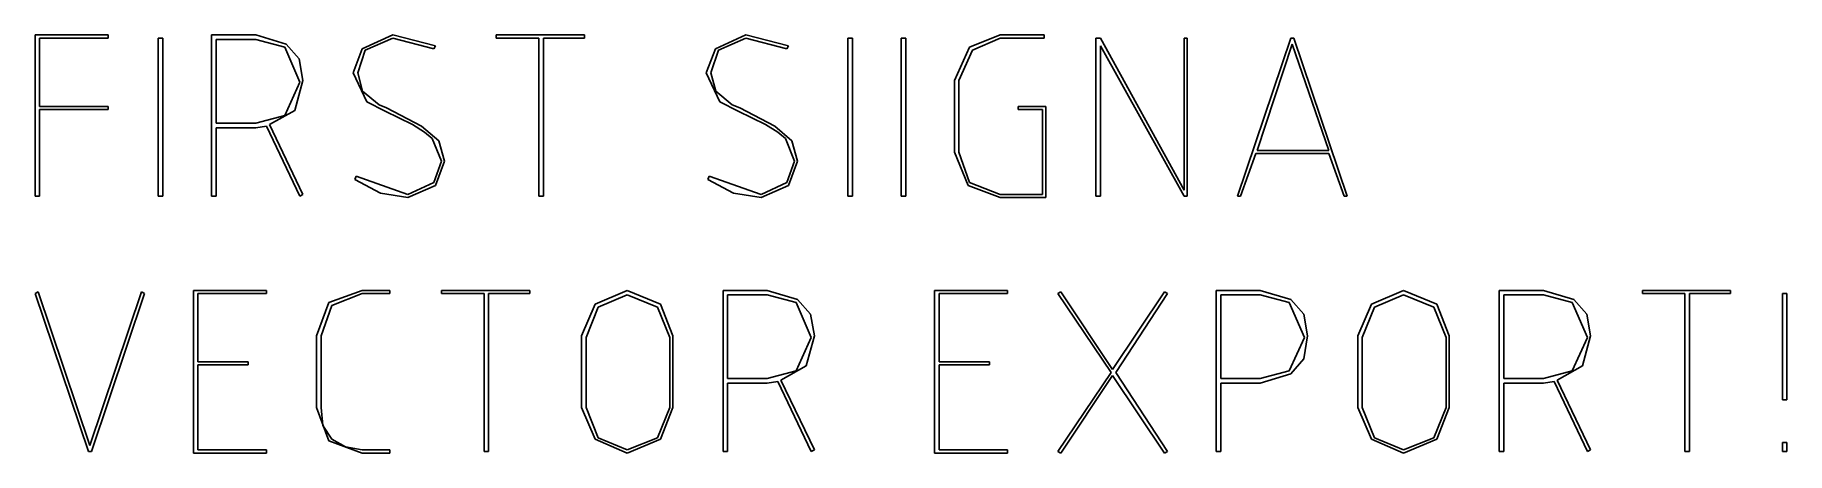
# Model space of a CAD drawing. Header units: millimetres. Extents: x 48 to 238, y 87 to 132.
import ezdxf

# ---------------------------------------------------------------- set-up
doc = ezdxf.new("R2010")
doc.units = ezdxf.units.MM
doc.header["$MEASUREMENT"] = 0
doc.layers.add('Default', color=7, linetype='Continuous')

msp = doc.modelspace()

# ---------------------------------------------------------------- linework, layer by layer
at = {"layer": 'Default'}
for p, q in [((48.19, 132.45), (56.11, 132.45)), ((48.19, 114.96), (48.19, 132.45)), ((48.69, 132.12), (48.69, 124.7)), ((56.11, 132.12), (48.69, 132.12)), ((56.11, 132.45), (56.11, 132.12)), ((61.55, 132.12), (62.05, 132.12)), ((61.55, 114.96), (61.55, 132.12)), ((62.05, 132.12), (62.05, 114.96)), ((67.33, 132.45), (72.11, 132.45)), ((67.33, 114.96), (67.33, 132.45)), ((67.82, 131.95), (67.82, 122.88)), ((72.11, 131.95), (67.82, 131.95)), ((72.11, 132.45), (75.41, 131.46)), ((75.25, 131.13), (72.11, 131.95)), ((76.9, 127.34), (75.25, 131.13)), ((75.41, 131.46), (76.81, 129.85)), ((83.66, 130.96), (86.96, 132.45)), ((86.96, 132.12), (83.99, 130.8)), ((86.96, 132.45), (91.58, 131.29)), ((91.41, 130.96), (86.96, 132.12)), ((91.58, 131.29), (91.41, 130.96)), ((98.18, 132.45), (107.75, 132.45)), ((98.18, 132.12), (98.18, 132.45)), ((102.8, 132.12), (98.18, 132.12)), ((102.8, 114.96), (102.8, 132.12)), ((103.29, 132.12), (103.29, 114.96)), ((107.75, 132.12), (103.29, 132.12)), ((107.75, 132.45), (107.75, 132.12)), ((121.93, 130.96), (125.23, 132.45)), ((125.23, 132.12), (122.26, 130.8)), ((125.23, 132.45), (129.85, 131.29)), ((129.69, 130.96), (125.23, 132.12)), ((129.85, 131.29), (129.69, 130.96)), ((136.29, 132.12), (136.78, 132.12)), ((136.29, 114.96), (136.29, 132.12)), ((136.78, 132.12), (136.78, 114.96)), ((142.06, 132.12), (142.56, 132.12)), ((142.06, 114.96), (142.06, 132.12)), ((142.56, 132.12), (142.56, 114.96)), ((147.83, 127.5), (149.48, 131.13)), ((149.48, 131.13), (152.78, 132.45)), ((152.78, 132.12), (149.81, 130.8)), ((152.78, 132.45), (157.57, 132.45)), ((157.57, 132.12), (152.78, 132.12)), ((157.57, 132.45), (157.57, 132.12)), ((163.18, 132.12), (163.67, 132.12)), ((163.18, 114.96), (163.18, 132.12)), ((163.67, 132.12), (172.75, 115.62)), ((163.67, 131.29), (163.67, 114.96)), ((172.75, 114.96), (163.67, 131.29)), ((172.75, 132.12), (173.08, 132.12)), ((172.75, 115.62), (172.75, 132.12)), ((173.08, 132.12), (173.08, 114.96)), ((178.52, 114.96), (184.29, 132.12)), ((184.46, 131.46), (180.66, 119.91)), ((184.29, 132.12), (184.62, 132.12)), ((188.42, 119.91), (184.46, 131.46)), ((184.62, 132.12), (190.4, 114.96)), ((76.81, 129.85), (77.23, 127.5)), ((82.67, 128.33), (83.66, 130.96)), ((83.99, 130.8), (83.17, 128.33)), ((120.94, 128.33), (121.93, 130.96)), ((122.26, 130.8), (121.44, 128.33)), ((149.81, 130.8), (148.33, 127.5)), ((75.25, 123.71), (76.9, 127.34)), ((77.23, 127.5), (76.34, 124.24)), ((84.16, 125.19), (82.67, 128.33)), ((83.17, 128.33), (83.7, 126.35)), ((122.43, 125.19), (120.94, 128.33)), ((121.44, 128.33), (121.98, 126.35)), ((147.83, 119.75), (147.83, 127.5)), ((148.33, 127.5), (148.33, 119.75)), ((83.7, 126.35), (85.48, 124.86)), ((121.98, 126.35), (123.75, 124.86)), ((48.69, 124.7), (56.11, 124.7)), ((48.69, 124.37), (48.69, 114.96)), ((56.11, 124.37), (48.69, 124.37)), ((56.11, 124.7), (56.11, 124.37)), ((72.11, 122.88), (75.25, 123.71)), ((76.34, 124.24), (73.6, 122.72)), ((86.14, 124.2), (84.16, 125.19)), ((85.48, 124.86), (86.3, 124.53)), ((89.1, 122.72), (86.14, 124.2)), ((86.3, 124.53), (90.09, 122.55)), ((124.41, 124.2), (122.43, 125.19)), ((123.75, 124.86), (124.57, 124.53)), ((127.38, 122.72), (124.41, 124.2)), ((124.57, 124.53), (128.37, 122.55)), ((154.76, 124.7), (157.73, 124.7)), ((154.76, 124.37), (154.76, 124.7)), ((157.4, 124.37), (154.76, 124.37)), ((157.4, 115.13), (157.4, 124.37)), ((157.73, 124.7), (157.73, 114.8)), ((67.82, 122.88), (72.11, 122.88)), ((67.82, 122.39), (67.82, 114.96)), ((72.11, 122.39), (67.82, 122.39)), ((73.27, 122.55), (72.11, 122.39)), ((76.9, 114.96), (73.27, 122.55)), ((73.6, 122.72), (77.23, 115.13)), ((90.42, 121.89), (89.1, 122.72)), ((90.09, 122.55), (91.95, 120.96)), ((91.25, 121.23), (90.42, 121.89)), ((128.7, 121.89), (127.38, 122.72)), ((128.37, 122.55), (130.22, 120.96)), ((129.52, 121.23), (128.7, 121.89)), ((92.24, 118.76), (91.25, 121.23)), ((91.95, 120.96), (92.57, 118.76)), ((130.51, 118.76), (129.52, 121.23)), ((130.22, 120.96), (130.84, 118.76)), ((149.32, 116.12), (147.83, 119.75)), ((148.33, 119.75), (149.48, 116.45)), ((180.66, 119.91), (188.42, 119.91)), ((91.41, 116.45), (92.24, 118.76)), ((92.57, 118.76), (91.58, 116.12)), ((129.69, 116.45), (130.51, 118.76)), ((130.84, 118.76), (129.85, 116.12)), ((180.5, 119.58), (178.85, 114.96)), ((188.42, 119.58), (180.5, 119.58)), ((190.07, 114.96), (188.42, 119.58)), ((82.84, 116.78), (83, 117.11)), ((85.64, 115.29), (82.84, 116.78)), ((83, 117.11), (88.61, 115.13)), ((88.61, 115.13), (91.41, 116.45)), ((91.58, 116.12), (88.61, 114.8)), ((121.11, 116.78), (121.27, 117.11)), ((123.91, 115.29), (121.11, 116.78)), ((121.27, 117.11), (126.88, 115.13)), ((126.88, 115.13), (129.69, 116.45)), ((129.85, 116.12), (126.88, 114.8)), ((152.78, 114.8), (149.32, 116.12)), ((149.48, 116.45), (152.78, 115.13)), ((48.69, 114.96), (48.19, 114.96)), ((62.05, 114.96), (61.55, 114.96)), ((67.82, 114.96), (67.33, 114.96)), ((77.23, 115.13), (76.9, 114.96)), ((88.61, 114.8), (85.64, 115.29)), ((103.29, 114.96), (102.8, 114.96)), ((126.88, 114.8), (123.91, 115.29)), ((136.78, 114.96), (136.29, 114.96)), ((142.56, 114.96), (142.06, 114.96)), ((152.78, 115.13), (157.4, 115.13)), ((157.73, 114.8), (152.78, 114.8)), ((163.67, 114.96), (163.18, 114.96)), ((173.08, 114.96), (172.75, 114.96)), ((178.85, 114.96), (178.52, 114.96)), ((190.4, 114.96), (190.07, 114.96)), ((48.19, 104.4), (48.52, 104.57)), ((48.52, 104.57), (54.13, 87.91)), ((54.13, 87.91), (59.74, 104.57)), ((59.74, 104.57), (60.07, 104.4)), ((65.35, 104.73), (73.27, 104.73)), ((65.35, 87.08), (65.35, 104.73)), ((73.27, 104.73), (73.27, 104.4)), ((80.03, 103.41), (83.66, 104.73)), ((83.66, 104.73), (86.63, 104.73)), ((86.63, 104.73), (86.63, 104.4)), ((92.24, 104.73), (101.81, 104.73)), ((92.24, 104.4), (92.24, 104.73)), ((101.81, 104.73), (101.81, 104.4)), ((108.9, 103.25), (112.37, 104.73)), ((112.37, 104.73), (116, 103.25)), ((122.76, 104.73), (127.54, 104.73)), ((122.76, 87.25), (122.76, 104.73)), ((127.54, 104.73), (130.84, 103.74)), ((145.69, 104.73), (153.61, 104.73)), ((145.69, 87.08), (145.69, 104.73)), ((153.61, 104.73), (153.61, 104.4)), ((159.05, 104.4), (159.38, 104.57)), ((159.38, 104.57), (164.99, 96.16)), ((164.99, 96.16), (170.6, 104.57)), ((170.6, 104.57), (170.93, 104.4)), ((176.21, 104.73), (180.99, 104.73)), ((176.21, 87.25), (176.21, 104.73)), ((180.99, 104.73), (184.29, 103.74)), ((193.04, 103.25), (196.5, 104.73)), ((196.5, 104.73), (200.13, 103.25)), ((206.89, 104.73), (211.68, 104.73)), ((206.89, 87.25), (206.89, 104.73)), ((211.68, 104.73), (214.98, 103.74)), ((222.4, 104.73), (231.97, 104.73)), ((222.4, 104.4), (222.4, 104.73)), ((231.97, 104.73), (231.97, 104.4)), ((53.97, 87.25), (48.19, 104.4)), ((60.07, 104.4), (54.3, 87.25)), ((65.84, 104.4), (65.84, 96.98)), ((73.27, 104.4), (65.84, 104.4)), ((78.71, 99.79), (80.03, 103.41)), ((80.36, 103.08), (79.21, 99.79)), ((83.66, 104.4), (80.36, 103.08)), ((86.63, 104.4), (83.66, 104.4)), ((96.86, 104.4), (92.24, 104.4)), ((96.86, 87.25), (96.86, 104.4)), ((97.35, 104.4), (97.35, 87.25)), ((101.81, 104.4), (97.35, 104.4)), ((107.42, 99.79), (108.9, 103.25)), ((109.23, 102.92), (107.91, 99.62)), ((112.37, 104.24), (109.23, 102.92)), ((115.67, 102.92), (112.37, 104.24)), ((116.98, 99.62), (115.67, 102.92)), ((116, 103.25), (117.31, 99.79)), ((123.25, 104.24), (123.25, 95.17)), ((127.54, 104.24), (123.25, 104.24)), ((130.68, 103.41), (127.54, 104.24)), ((132.33, 99.62), (130.68, 103.41)), ((130.84, 103.74), (132.24, 102.14)), ((146.18, 104.4), (146.18, 96.98)), ((153.61, 104.4), (146.18, 104.4)), ((164.83, 95.83), (159.05, 104.4)), ((170.93, 104.4), (165.32, 95.83)), ((176.7, 104.24), (176.7, 95.17)), ((180.99, 104.24), (176.7, 104.24)), ((184.13, 103.41), (180.99, 104.24)), ((185.78, 99.62), (184.13, 103.41)), ((184.29, 103.74), (185.7, 102.14)), ((191.55, 99.79), (193.04, 103.25)), ((193.37, 102.92), (192.05, 99.62)), ((196.5, 104.24), (193.37, 102.92)), ((199.8, 102.92), (196.5, 104.24)), ((201.12, 99.62), (199.8, 102.92)), ((200.13, 103.25), (201.45, 99.79)), ((207.39, 104.24), (207.39, 95.17)), ((211.68, 104.24), (207.39, 104.24)), ((214.81, 103.41), (211.68, 104.24)), ((216.46, 99.62), (214.81, 103.41)), ((214.98, 103.74), (216.38, 102.14)), ((227.02, 104.4), (222.4, 104.4)), ((227.02, 87.25), (227.02, 104.4)), ((227.52, 104.4), (227.52, 87.25)), ((231.97, 104.4), (227.52, 104.4)), ((237.58, 104.4), (238.07, 104.4)), ((237.58, 92.86), (237.58, 104.4)), ((238.07, 104.4), (238.07, 92.86)), ((132.24, 102.14), (132.66, 99.79)), ((185.7, 102.14), (186.11, 99.79)), ((216.38, 102.14), (216.79, 99.79)), ((78.71, 92.03), (78.71, 99.79)), ((79.21, 99.79), (79.21, 92.03)), ((107.42, 92.03), (107.42, 99.79)), ((107.91, 99.62), (107.91, 92.03)), ((116.98, 92.03), (116.98, 99.62)), ((117.31, 99.79), (117.31, 92.03)), ((130.68, 95.99), (132.33, 99.62)), ((132.66, 99.79), (131.77, 96.53)), ((184.13, 95.99), (185.78, 99.62)), ((186.11, 99.79), (185.7, 97.29)), ((191.55, 92.03), (191.55, 99.79)), ((192.05, 99.62), (192.05, 92.03)), ((201.12, 92.03), (201.12, 99.62)), ((201.45, 99.79), (201.45, 92.03)), ((214.81, 95.99), (216.46, 99.62)), ((216.79, 99.79), (215.91, 96.53)), ((65.84, 96.98), (71.29, 96.98)), ((71.29, 96.98), (71.29, 96.65)), ((146.18, 96.98), (151.63, 96.98)), ((151.63, 96.98), (151.63, 96.65)), ((185.7, 97.29), (184.29, 95.66)), ((65.84, 96.65), (65.84, 87.41)), ((71.29, 96.65), (65.84, 96.65)), ((123.25, 95.17), (127.54, 95.17)), ((127.54, 95.17), (130.68, 95.99)), ((131.77, 96.53), (129.03, 95)), ((129.03, 95), (132.66, 87.41)), ((146.18, 96.65), (146.18, 87.41)), ((151.63, 96.65), (146.18, 96.65)), ((159.05, 87.25), (164.83, 95.83)), ((164.99, 95.5), (159.38, 87.08)), ((170.6, 87.08), (164.99, 95.5)), ((165.32, 95.83), (170.93, 87.25)), ((176.7, 95.17), (180.99, 95.17)), ((180.99, 95.17), (184.13, 95.99)), ((184.29, 95.66), (180.99, 94.67)), ((207.39, 95.17), (211.68, 95.17)), ((211.68, 95.17), (214.81, 95.99)), ((215.91, 96.53), (213.16, 95)), ((213.16, 95), (216.79, 87.41)), ((123.25, 94.67), (123.25, 87.25)), ((127.54, 94.67), (123.25, 94.67)), ((128.7, 94.84), (127.54, 94.67)), ((132.33, 87.25), (128.7, 94.84)), ((176.7, 94.67), (176.7, 87.25)), ((180.99, 94.67), (176.7, 94.67)), ((207.39, 94.67), (207.39, 87.25)), ((211.68, 94.67), (207.39, 94.67)), ((212.83, 94.84), (211.68, 94.67)), ((216.46, 87.25), (212.83, 94.84)), ((80.03, 88.4), (78.71, 92.03)), ((79.21, 92.03), (79.37, 90.05)), ((108.9, 88.57), (107.42, 92.03)), ((107.91, 92.03), (109.23, 88.73)), ((115.67, 88.73), (116.98, 92.03)), ((117.31, 92.03), (116, 88.57)), ((193.04, 88.57), (191.55, 92.03)), ((192.05, 92.03), (193.37, 88.73)), ((199.8, 88.73), (201.12, 92.03)), ((201.45, 92.03), (200.13, 88.57)), ((238.07, 92.86), (237.58, 92.86)), ((79.37, 90.05), (80.36, 88.57)), ((65.84, 87.41), (73.27, 87.41)), ((73.27, 87.41), (73.27, 87.08)), ((83.66, 87.08), (80.03, 88.4)), ((80.36, 88.57), (81.85, 87.74)), ((81.85, 87.74), (83.66, 87.41)), ((83.66, 87.41), (86.63, 87.41)), ((86.63, 87.41), (86.63, 87.08)), ((112.37, 87.08), (108.9, 88.57)), ((109.23, 88.73), (112.37, 87.41)), ((112.37, 87.41), (115.67, 88.73)), ((116, 88.57), (112.37, 87.08)), ((132.66, 87.41), (132.33, 87.25)), ((146.18, 87.41), (153.61, 87.41)), ((153.61, 87.41), (153.61, 87.08)), ((196.5, 87.08), (193.04, 88.57)), ((193.37, 88.73), (196.5, 87.41)), ((196.5, 87.41), (199.8, 88.73)), ((200.13, 88.57), (196.5, 87.08)), ((216.79, 87.41), (216.46, 87.25)), ((237.58, 88.24), (238.07, 88.24)), ((237.58, 87.25), (237.58, 88.24)), ((238.07, 88.24), (238.07, 87.25)), ((54.3, 87.25), (53.97, 87.25)), ((73.27, 87.08), (65.35, 87.08)), ((86.63, 87.08), (83.66, 87.08)), ((97.35, 87.25), (96.86, 87.25)), ((123.25, 87.25), (122.76, 87.25)), ((153.61, 87.08), (145.69, 87.08)), ((159.38, 87.08), (159.05, 87.25)), ((170.93, 87.25), (170.6, 87.08)), ((176.7, 87.25), (176.21, 87.25)), ((207.39, 87.25), (206.89, 87.25)), ((227.52, 87.25), (227.02, 87.25)), ((238.07, 87.25), (237.58, 87.25))]:
    msp.add_line(p, q, dxfattribs=at)

doc.saveas('drawing.dxf')
